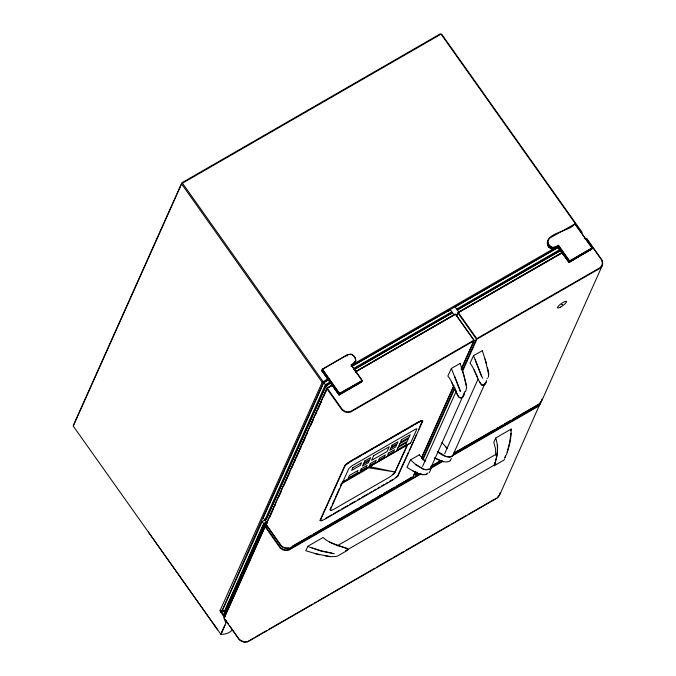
<?xml version="1.0" encoding="UTF-8"?>
<svg xmlns="http://www.w3.org/2000/svg" width="676" height="676" viewBox="0 0 676 676"><rect width="100%" height="100%" fill="white"/><g stroke="black" fill="none" stroke-linecap="round" stroke-linejoin="round"><path stroke-width="1.01" d="M504.668 458.835L503.916 460.136L494.215 465.73L494.072 465.122M495.669 455.235L495.626 449.27L493.801 442.324L495.702 438.031L511.107 429.099C511.546 437.169 509.332 446.549 506.451 454.559M494.215 465.73L494.274 465.08M510.997 433.316L509.67 442.357L507.169 452.092M464.37 393.28L463.415 396.466L462.215 397.589M486.534 380.512L485.579 383.689L482.867 385.252L481.447 384.771C476.665 378.29 475.296 369.544 470.04 363.223L473.538 355.652L482.436 350.624M466.66 387.644L465.527 391.75M464.251 392.781L463.398 396.094M488.486 377.149L488.638 372.451L487.531 367.786M224.753 616.656L225.209 614.737L224.339 613.521L224.533 612.507L264.029 524.204L266.767 522.624M231.885 630.463A15.954 14.399 24.1 0 1 220.875 634.341L73.27 426.117L73.481 424.984L181.81 182.833L440.372 33.8M355.753 361.077L354.114 363.35L351.486 365.277L362.235 380.444L361.592 382.067L339.149 395.004L321.742 370.448M322.249 369.51L347.768 354.714L351.106 354.283A6.633 5.991 24.1 0 1 355.66 360.705L353.827 363.257L351.013 364.871L362.167 380.782L339.352 393.635L322.317 369.164L347.396 354.706L350.852 354.165M322.722 370.685L322.055 371.073L338.735 394.598L361.094 382.134L360.933 381.594L361.094 382.134M338.735 394.598L338.955 394.015M354.739 361.888L352.804 364.753M354.841 362.412L354.934 361.939L353.303 364.55M355.263 361.913L353.54 364.634L350.979 366.223M361.592 382.067L362.235 380.444L339.614 393.407L338.777 394.919M548.802 246.563C549.934 248.126 546.985 244.078 548.675 246.672C550.999 249.52 554.827 249.14 557.548 246.943L569.217 262.178L591.145 249.114M551.988 248.785L553.813 248.379M569.217 262.178L580.929 255.224M590.638 248.954L591.052 249.596L582.729 254.193M590.807 249.537L590.9 249.055M569.107 262.465L569.682 261.181L592.201 247.906L574.921 223.798C569.572 232.096 544.738 232.096 547.636 245.295A4.538 4.098 24.1 0 0 548.92 247.103C551.193 249.9 555.123 249.038 557.624 247.12L569.107 262.465L591.627 249.19M322.148 370.592L332.068 384.906M322.308 371.132L322.401 370.651M420.48 473.623L288.736 549.546L285.728 549.951L283.236 549.36L280.641 547.628L265.541 526.325L265.102 526.714L224.102 618.371L239.253 639.741L241.991 641.566L244.653 642.2L247.839 641.778L497.739 497.747L499.505 495.314L499.987 492.872M499.505 495.314L540.825 402.026M453.621 453.545L539.617 404.071L541.4 401.628L541.898 399.178M541.4 401.628L602.24 265.626L602.73 263.175L602.054 260.159L586.912 238.78M494.528 465.426L497.409 453.571L497.629 445.163M451.137 459.131L451.365 458.345M487.1 378.737L487.328 377.952M495.702 438.031C498.812 446.997 497.443 457.018 494.063 465.68M225.04 616.74L221.762 611.721L222.294 610.174L261.527 520.833L323.255 382.988L328.713 379.582M504.803 457.779L505.631 455.548M505.124 457.534L505.961 455.311M224.973 625.182L220.875 634.341L224.086 627.108M220.875 634.341L225.826 623.213L223.646 616.411L220.021 610.715L322.173 382.346L327.623 378.94M319.452 554.802L305.746 550.712L307.926 546.208L323.077 537.479C329.77 544.087 339.884 545.126 347.92 549.191L347.185 550.467L337.493 556.061L335.516 556.509L330.133 556.644L314.813 553.534M510.566 430.747L511.326 429.032M73.27 426.117L181.59 183.965L322.173 382.346M321.675 370.786L322.317 369.164L339.614 393.407L339.149 395.004M329.28 379.397L323.821 382.54L263.294 517.858L264.857 520.055L325.384 384.745L329.93 382.126M266.741 518.948L262.17 521.576L222.666 609.879L224.153 611.974L263.657 523.68L266.395 522.1M266.758 522.058L264.02 523.638L224.719 611.493L225.091 612.017L230.212 600.558M330.556 382.996L326.001 385.624L265.474 520.934L267.062 523.173M266.513 518.855L326.491 384.771L331.046 382.143M224.339 613.521L264.029 524.204M231.074 598.649L241.746 574.769M242.6 572.859L264.392 524.162L267.13 522.582M225.209 614.737L264.907 525.996L266.733 524.939M224.322 617.56L265.102 526.401M266.141 524.103L326.973 388.1L332.423 384.948M269.639 517.419L273.501 508.783M274.363 506.865L275.647 503.983M279.087 496.302L281.655 490.548M283.802 485.748L285.095 482.867M285.948 480.949L289.818 472.313M291.964 467.513L293.249 464.632M294.111 462.714L295.826 458.877M296.68 456.959L299.257 451.196M300.119 449.278L300.972 447.36M302.265 444.478L305.265 437.761M306.127 435.843L307.411 432.97M310.85 425.288L313.427 419.534M315.574 414.734L316.858 411.853M317.72 409.935L321.582 401.299M323.728 396.499L325.012 393.618M325.874 391.7L327.59 387.863L332.144 385.235M330.032 509.56L331.316 506.687M332.17 504.769L334.747 499.023M335.6 497.105L339.453 488.486M340.315 486.568L342.031 482.74M407.721 444.597L342.69 482.149L330.26 509.924C330.606 511.478 333.361 509.324 334.299 509.003L389.553 477.104L394.421 473.496L407.721 444.597L410.662 442.966L416.855 429.125A2.45 0.575 -35.3 0 0 415.309 429.302L351.875 465.857L348.909 468.443L342.69 482.149L342.453 481.777M456.317 316.267L458.032 312.439L561.731 252.765M456.63 315.869L457.914 312.996L476.327 338.98L462.19 370.592M407.484 444.233L395.063 472.009L392.562 474.552M408.372 452.667L397.572 475.938M409.233 450.748L416.534 434.415M418.689 429.615L422.415 420.404L418.258 421.993L350.176 461.285L345.03 465.08L319.985 520.419L322.165 520.14M413.298 476.225L415.444 471.434M421.435 458.024L453.571 386.199M461.277 368.961L474.13 340.222L455.7 314.247M415.664 471.257L413.188 476.791L289.818 548.042L286.607 548.481L283.928 547.856L281.182 546.039L266.023 524.669L326.863 388.666L342.014 410.036L344.768 411.853L347.447 412.478L350.65 412.039L474.02 340.788L461.235 369.366M421.528 458.134L453.993 385.557M416.779 472.11L415.495 474.983L414.303 473.31M422.348 459.663L454.475 387.83M417.396 472.254L416.112 475.127L418.858 473.555M422.965 459.807L455.092 387.973M462.376 371.69L476.943 339.124L600.449 268.068L602.24 265.626M422.584 466.381L456.41 390.77M430.747 468.037L463.711 394.345M429.328 472.668L431.837 466.998L431.55 466.144M444.69 453.63L478.084 378.983M452.421 456.258L485.385 382.565M558.199 245.836L557.987 247.213L558.562 245.929L555.52 247.264L552.545 247.653M568.736 262.373L569.581 260.86L592.201 247.906L591.559 249.529M451.002 313.757L451.872 311.839L450.317 309.633L352.035 366.282M485.165 384.01L486.078 382.193M431.449 466.102L431.127 468.045L429.142 469.195L425.356 469.626L423.751 469.186L415.47 464.285L410.459 459.883L406.96 467.446C413.002 470.614 419.644 476.377 426.894 474.163L424.807 474.628L426.894 474.163M437.44 451.695C441.673 455.066 449.717 460.272 453.858 454.221L453.621 453.334M220.875 612.49L222.294 610.174L220.021 610.715M464.573 392.131L464.995 391.472M547.636 240.74L549.639 238.146L575.099 223.773M540.166 403.302L538.493 405.6L453.419 454.635M540.504 403.656L538.738 406.09L453.013 455.497M497.342 497.604L499.006 495.305M540.901 401.62L539.211 403.935L512.695 419.188M360.612 381.83L361.178 381.653M365.784 469.626L367.989 467.699L395.063 472.009L371.107 466.939L367.989 467.699L364.237 470.623L340.763 484.193M353.827 369.011L450.419 313.334L451.872 311.839L353.59 368.488M460.238 363.401L451.357 368.445L447.858 376.017C453.148 382.329 454.475 391.184 459.435 397.556L461.015 397.927L463.415 396.466M494.807 464.404L494.494 464.716L495.043 462.942M450.892 456.739L451.298 456.427L449.118 457.044L452.464 456.139M448.07 311.585L450.317 309.633M430.308 468.916L431.694 466.989M395.857 477.425L396.795 476.656M450.115 460.272L450.715 459.781M429.142 469.195L426.962 469.82L423.548 469.397L415.267 464.488M354.241 369.595L452.498 312.718L454.086 314.957L355.804 371.606M354.123 363.671L555.131 247.813L554.658 247.915M556.796 247.179L554.709 248.261L555.266 248.253M351.588 366.4L558.376 247.205M558.807 247.103L455.109 306.879L456.672 309.076L457.779 309.101L560.75 249.748M456.672 309.076L560.412 249.283M354.216 369.358L452.498 312.718M561.714 252.925L458.877 312.194L457.289 309.954L561.038 250.162M330.547 383.25L326.905 385.354L326.491 384.771M457.289 309.954L561.164 250.34M355.137 371.834L455.083 314.112M331.848 385.658L327.302 388.277L342.411 409.58L345.014 411.304L347.515 411.887L350.548 411.464L473.851 340.256L455.413 314.289L355.475 372.011M354.562 385.7L339.259 394.716L333.285 386.621M356.353 384.661L358.153 383.63M346.349 463.947L352.695 460.288M354.511 459.241L360.857 455.582M362.666 454.534L365.386 452.971M367.203 451.923L369.011 450.875M370.828 449.827L373.549 448.256M375.357 447.216L377.174 446.168M378.983 445.121L400.741 432.564M402.558 431.525L405.279 429.953M407.087 428.905L408.904 427.857M410.712 426.818L413.433 425.246M415.25 424.198L417.058 423.151M418.875 422.103L421.596 420.54M266.783 523.19L264.037 524.77L264.857 527.018L266.682 525.97M342.69 482.149L410.662 442.966M410.459 459.883L419.34 454.83M325.257 518.5L331.612 514.833M333.429 513.785L339.783 510.118M341.6 509.07L347.954 505.403M349.762 504.355L355.213 501.212M357.934 499.632L359.75 498.584M361.567 497.536L367.921 493.869M369.738 492.821L371.555 491.773M373.363 490.725L376.093 489.154M377.909 488.106L379.718 487.058M381.534 486.01L384.255 484.438M386.072 483.391L387.889 482.343M389.706 481.295L392.426 479.723M292.294 546.242L311.475 535.164M313.301 534.108L357.139 508.791M358.964 507.735L381.805 494.545M383.63 493.488L394.59 487.159M396.415 486.103L411.938 477.138M431.457 467.293L442.434 460.964M421.089 473.901L288.838 550.12L285.652 550.543L282.99 549.909L280.253 548.084L265.102 526.714M431.119 468.113L442.974 461.285M221.762 611.721L223.587 610.665M337.248 545.777L497.105 453.638M346.222 550.408L496.023 464.066M253.99 637.865L247.585 641.558L244.568 641.955M255.815 636.809L266.792 630.48M268.625 629.432L312.54 604.116M314.365 603.068L316.199 602.012M318.024 600.956L329.009 594.626M330.834 593.57L374.749 568.262M376.583 567.206L391.218 558.773M393.043 557.717L404.028 551.388M405.853 550.332L449.768 525.024M451.593 523.968L453.427 522.92M455.252 521.864L466.237 515.534M468.062 514.478L496.429 498.136M562.973 252.427L458.362 312.616L476.774 338.6L600.203 267.578L601.893 265.271L602.358 262.972L601.716 260.116L586.624 238.814M418.52 473.369L415.782 474.949L414.591 473.276M431.322 466.009L440.465 460.745M454.179 452.852L494.409 429.708M496.243 428.66L498.068 427.604M499.902 426.556L502.64 424.976M504.473 423.92L510.87 420.244M430.747 466.71L440.811 460.914M560.429 307.107L561.283 306.634A5.374 1.259 -35.3 0 0 566.344 302.147A5.349 1.259 -35.3 0 0 566.15 301.411M450.393 460.762C445.188 463.812 439.468 460.322 434.744 457.973M427.274 473.293L428.018 473.006M346.822 355.99L347.303 355.829M461.015 397.927L459.291 397.547L458.058 396.263L451.855 382.709M453.292 455.278L454.002 454.23L453.723 453.376M482.867 385.252L484.371 384.813M367.989 467.699L371.107 466.939M346.906 548.32L337.679 545.633L329.44 542.101M331.198 509.983L330.15 510.11M345.639 550.746L347.185 550.467M569.26 261.95L568.693 262.051L560.48 250.171M288.542 547.957L284.85 547.847M449.371 456.807L445.915 456.401L437.642 451.492M481.591 384.779L483.179 385.159L481.591 384.779L479.326 381.703M422.948 474.755L418.258 473.411L412.478 470.724M324.886 555.723L330.395 556.551M334.324 553.771L321.1 551.101L307.648 546.419M331.933 553.086L321.404 550.872L312.058 547.974M243.74 641.761L239.481 639.631L229.823 626.001M551.506 248.481L552.022 248.607L549.064 247.044M347.777 549.149L346.695 548.371L347.777 549.149L347.827 549.977M443.414 461.742L434.651 457.931M574.727 223.688L592.134 248.244M284.021 547.653L281.419 545.929L266.31 524.635M552.064 247.543L549.495 245.819A4.538 4.098 24.1 0 1 548.211 244.011L547.552 241.18M351.334 354.275L353.903 355.998A4.538 4.098 24.1 0 1 355.187 357.807L355.838 360.629M424.976 461.04L419.247 454.804M447.157 448.272L441.952 442.662M423.556 459.697L425.069 461.074M445.746 446.92L447.25 448.306M148.357 532.046L214.892 625.908M213.853 624.497L217.672 629.821M441.605 34.096L582.197 232.476L581.63 232.544L441.039 34.163L182.469 183.196L323.06 381.577M584.317 237.791L585.374 239.287M558.562 245.929L569.682 261.181L558.528 245.27L555.714 246.892L552.376 247.323A6.633 5.991 24.1 0 1 547.83 240.901M558.114 246.841L559.297 248.506M457.779 309.101L458.193 309.684M450.419 313.334L450.833 313.926M325.071 374.428L326.28 376.135M329.896 381.239L331.105 382.946M323.821 382.54L325.384 384.745M326.001 385.624L327.59 387.863M264.02 523.638L264.392 524.162M262.17 521.576L263.657 523.68M224.99 619.191L228.615 624.303M474.02 369.916L477.594 377.529M473.538 355.652L482.639 378.332M451.357 368.445L460.474 391.117M460.255 391.353L454.644 376.473M475.118 359.666L481.532 376.532M225.869 620.264L226.604 622.182M460.145 363.367L464.091 375.991L466.567 387.593M482.343 350.59L486.264 363.223M461.632 367.44L466.465 385.219M485.115 358.905L488.74 374.825M360.68 381.492L360.84 382.075M547.408 242.709L547.805 244.408M547.222 242.659L547.83 245.312M549.419 246.655A3.802 3.431 24.1 0 1 549.039 246.292M566.184 301.386A5.4 1.268 -35.3 0 0 564.705 301.673A5.374 1.259 -35.3 0 0 560.598 304.124A5.425 1.276 -35.3 0 0 558.562 305.924A5.374 1.259 -35.3 0 0 558.106 306.465A5.4 1.268 -35.3 0 0 557.556 307.681A5.374 1.259 -35.3 0 0 560.446 307.107M320.28 520.419L320.872 520.985L324.581 519.388L392.663 480.087L397.809 476.301L422.855 420.962L421.537 420.92L418.486 422.356L350.405 461.657L345.267 465.443L320.28 520.419M349.357 475.465L348.174 478.093L356.911 473.082L358.086 470.445L349.357 475.465M352.813 467.741L351.63 470.378L360.359 465.358L361.542 462.73L352.813 467.741M361.204 468.831L360.266 470.927L366.206 467.53L367.144 465.426L361.204 468.831M363.367 464.006L362.429 466.11L368.361 462.705L369.299 460.601L363.367 464.006M364.727 460.956L363.789 463.06L369.73 459.655L370.668 457.551L364.727 460.956M373.684 455.675L371.572 460.39L387.145 451.475L389.249 446.76L373.684 455.675M370.321 463.575L369.375 465.68L375.315 462.274L376.253 460.179L370.321 463.575M379.422 458.328L378.484 460.432L384.416 457.027L385.362 454.931L379.422 458.328M388.531 453.081L387.593 455.185L393.525 451.779L394.471 449.675L388.531 453.081M390.686 448.256L389.748 450.36L395.688 446.954L396.626 444.85L390.686 448.256M392.055 445.205L391.117 447.309L397.049 443.904L397.987 441.8L392.055 445.205M398.02 447.495L396.846 450.132L405.575 445.112L406.749 442.484L398.02 447.495M399.753 443.633L398.57 446.27L407.298 441.259L408.481 438.623L399.753 443.633M401.476 439.78L400.293 442.408L409.022 437.397L410.205 434.761L401.476 439.78M562.229 304.563L561.79 304.783L562.288 304.504"/></g></svg>
